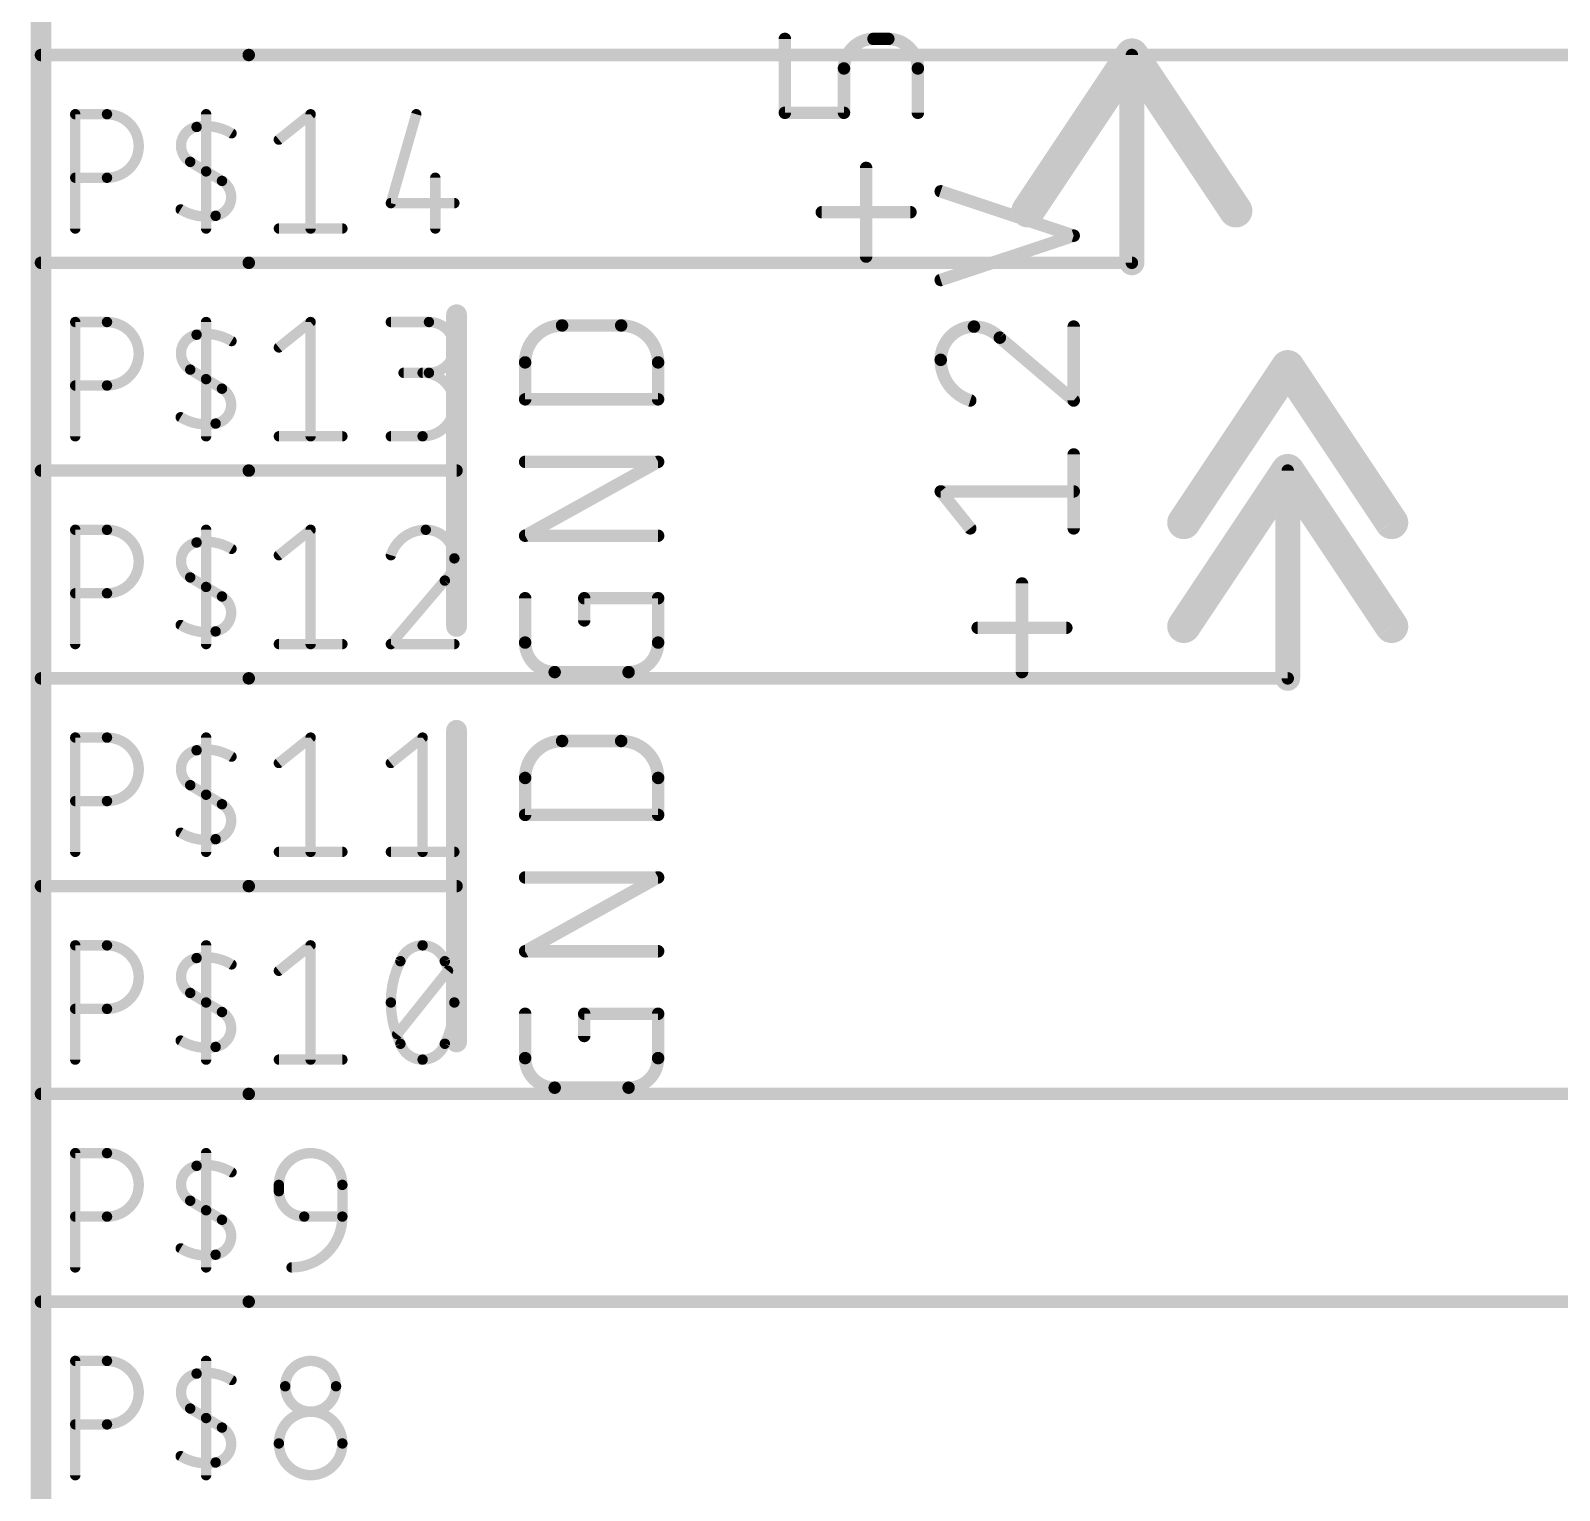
# Model space of a CAD drawing. Extents: x -177 to 163, y -159 to 163.
# Drawn here: x 36.7 to 55.39, y -32.79 to -14.94 of the extents above; entities that cross this region are included whole.
import ezdxf

# ---------------------------------------------------------------- set-up
doc = ezdxf.new("R2010")
doc.units = 0
for name, color, linetype in [('91', 122, 'CONTINUOUS'), ('94', 12, 'CONTINUOUS'), ('95', 251, 'CONTINUOUS'), ('96', 251, 'CONTINUOUS')]:
    doc.layers.add(name, color=color, linetype=linetype)

msp = doc.modelspace()

# ---------------------------------------------------------------- linework, layer by layer
at = {"layer": '91', "const_width": 0.1524}
for points in [[(66.04, -15.24), (39.37, -15.24)], [(39.37, -17.78), (50.165, -17.78)], [(39.37, -22.86), (52.07, -22.86)], [(110.49, -27.94), (39.37, -27.94)], [(39.37, -30.48), (112.395, -30.48)]]:
    msp.add_lwpolyline(points, dxfattribs=at)
at = {"layer": '91', "const_width": 0.0762}
for points in [[(39.37, -15.2019, 1), (39.37, -15.2781)], [(39.37, -17.7419, 1), (39.37, -17.8181)], [(50.165, -17.8181, 1), (50.165, -17.7419)], [(39.37, -22.8219, 1), (39.37, -22.8981)], [(52.07, -22.8981, 1), (52.07, -22.8219)], [(39.37, -27.9019, 1), (39.37, -27.9781)], [(39.37, -30.4419, 1), (39.37, -30.5181)]]:
    msp.add_lwpolyline(points, format="xyb", dxfattribs=at)
at = {"layer": '94'}
for points, const_width in [([(36.83, -57.15), (36.83, -3.81)], 0.254), ([(50.165, -15.24), (48.895, -17.145)], 0.4064), ([(51.435, -17.145), (50.165, -15.24)], 0.4064), ([(50.165, -17.78), (50.165, -15.24)], 0.3048), ([(39.37, -15.24), (36.83, -15.24)], 0.1524), ([(50.165, -17.78), (50.165, -15.24)], 0.1524), ([(39.37, -17.78), (36.83, -17.78)], 0.1524), ([(41.91, -22.225), (41.91, -18.415)], 0.254), ([(52.07, -19.05), (50.8, -20.955)], 0.4064), ([(53.34, -20.955), (52.07, -19.05)], 0.4064), ([(52.07, -20.32), (50.8, -22.225)], 0.4064), ([(53.34, -22.225), (52.07, -20.32)], 0.4064), ([(52.07, -22.86), (52.07, -20.32)], 0.3048), ([(39.37, -20.32), (36.83, -20.32)], 0.1524), ([(39.37, -20.32), (41.91, -20.32)], 0.1524), ([(52.07, -22.86), (52.07, -20.32)], 0.1524), ([(39.37, -22.86), (36.83, -22.86)], 0.1524), ([(41.91, -27.305), (41.91, -23.495)], 0.254), ([(39.37, -25.4), (36.83, -25.4)], 0.1524), ([(39.37, -25.4), (41.91, -25.4)], 0.1524), ([(39.37, -27.94), (36.83, -27.94)], 0.1524), ([(39.37, -30.48), (36.83, -30.48)], 0.1524)]:
    msp.add_lwpolyline(points, dxfattribs=dict(at, const_width=const_width))
for points, const_width in [([(50.2495, -15.1836, 1), (50.0805, -15.2964)], 0.2032), ([(50.2495, -15.2964, 1), (50.0805, -15.1836)], 0.2032), ([(50.2412, -15.24, 1), (50.0888, -15.24)], 0.1524), ([(36.83, -15.2019, 1), (36.83, -15.2781)], 0.0762), ([(39.37, -15.2781, 1), (39.37, -15.2019)], 0.0762), ([(50.2031, -15.24, 1), (50.1269, -15.24)], 0.0762), ([(48.8105, -17.0886, 1), (48.9795, -17.2014)], 0.2032), ([(51.3505, -17.2014, 1), (51.5195, -17.0886)], 0.2032), ([(36.83, -17.7419, 1), (36.83, -17.8181)], 0.0762), ([(39.37, -17.8181, 1), (39.37, -17.7419)], 0.0762), ([(50.0888, -17.78, 1), (50.2412, -17.78)], 0.1524), ([(50.1269, -17.78, 1), (50.2031, -17.78)], 0.0762), ([(41.9735, -18.415, 1), (41.8465, -18.415)], 0.127), ([(52.1545, -18.9936, 1), (51.9855, -19.1064)], 0.2032), ([(52.1545, -19.1064, 1), (51.9855, -18.9936)], 0.2032), ([(52.1545, -20.2636, 1), (51.9855, -20.3764)], 0.2032), ([(52.1545, -20.3764, 1), (51.9855, -20.2636)], 0.2032), ([(52.1462, -20.32, 1), (51.9938, -20.32)], 0.1524), ([(36.83, -20.2819, 1), (36.83, -20.3581)], 0.0762), ([(39.37, -20.2819, 1), (39.37, -20.3581)], 0.0762), ([(39.37, -20.3581, 1), (39.37, -20.2819)], 0.0762), ([(41.91, -20.3581, 1), (41.91, -20.2819)], 0.0762), ([(52.1081, -20.32, 1), (52.0319, -20.32)], 0.0762), ([(50.7155, -20.8986, 1), (50.8845, -21.0114)], 0.2032), ([(53.2555, -21.0114, 1), (53.4245, -20.8986)], 0.2032), ([(41.8465, -22.225, 1), (41.9735, -22.225)], 0.127), ([(50.7155, -22.1686, 1), (50.8845, -22.2814)], 0.2032), ([(53.2555, -22.2814, 1), (53.4245, -22.1686)], 0.2032), ([(36.83, -22.8219, 1), (36.83, -22.8981)], 0.0762), ([(39.37, -22.8981, 1), (39.37, -22.8219)], 0.0762), ([(51.9938, -22.86, 1), (52.1462, -22.86)], 0.1524), ([(52.0319, -22.86, 1), (52.1081, -22.86)], 0.0762), ([(41.9735, -23.495, 1), (41.8465, -23.495)], 0.127), ([(36.83, -25.3619, 1), (36.83, -25.4381)], 0.0762), ([(39.37, -25.3619, 1), (39.37, -25.4381)], 0.0762), ([(39.37, -25.4381, 1), (39.37, -25.3619)], 0.0762), ([(41.91, -25.4381, 1), (41.91, -25.3619)], 0.0762), ([(41.8465, -27.305, 1), (41.9735, -27.305)], 0.127), ([(36.83, -27.9019, 1), (36.83, -27.9781)], 0.0762), ([(39.37, -27.9781, 1), (39.37, -27.9019)], 0.0762), ([(36.83, -30.4419, 1), (36.83, -30.5181)], 0.0762), ([(39.37, -30.5181, 1), (39.37, -30.4419)], 0.0762)]:
    msp.add_lwpolyline(points, format="xyb", dxfattribs=dict(at, const_width=const_width))
at = {"layer": '95'}
for points, const_width in [([(37.2809, -15.9639, 1), (37.2173, -15.9639)], 0.0635), ([(37.2491, -15.9322, 1), (37.2491, -15.9957)], 0.0635), ([(37.6372, -16.74, 1), (37.6372, -15.9639)], 0.127), ([(37.6372, -15.9322, 1), (37.6372, -15.9957)], 0.0635), ([(37.6372, -15.9957, 1), (37.6372, -15.9322)], 0.0635), ([(38.7322, -16.1191, 0.6917), (38.6546, -16.546)], 0.127), ([(39.1591, -16.1967, 0.1823), (38.7322, -16.1191)], 0.127), ([(38.7265, -16.0879, 1), (38.7379, -16.1504)], 0.0635), ([(38.7379, -16.1504, 1), (38.7265, -16.0879)], 0.0635), ([(38.8804, -15.9639, 1), (38.8169, -15.9639)], 0.0635), ([(40.158, -15.9639, 1), (40.0945, -15.9639)], 0.0635), ([(40.1461, -15.9887, 1), (40.1064, -15.9391)], 0.0635), ([(41.448, -15.9726, 1), (41.3869, -15.9552)], 0.0635), ([(39.1427, -16.224, 1), (39.1754, -16.1695)], 0.0635), ([(39.7183, -16.2496, 1), (39.758, -16.2991)], 0.0635), ([(38.6709, -16.5188, 1), (38.6383, -16.5732)], 0.0635), ([(38.6383, -16.5732, 1), (38.6709, -16.5188)], 0.0635), ([(38.865, -16.6352, 1), (38.8323, -16.6896)], 0.0635), ([(38.8323, -16.6896, 1), (38.865, -16.6352)], 0.0635), ([(37.2491, -16.7083, 1), (37.2491, -16.7718)], 0.0635), ([(37.6372, -16.7083, 1), (37.6372, -16.7718)], 0.0635), ([(37.6372, -16.7718, 1), (37.6372, -16.7083)], 0.0635), ([(38.965, -17.2057, 0.6917), (39.0427, -16.7788)], 0.127), ([(39.059, -16.7516, 1), (39.0263, -16.806)], 0.0635), ([(39.0263, -16.806, 1), (39.059, -16.7516)], 0.0635), ([(41.6821, -16.74, 1), (41.6185, -16.74)], 0.0635), ([(41.107, -17.0187, 1), (41.107, -17.0822)], 0.0635), ([(41.8831, -17.0822, 1), (41.8831, -17.0187)], 0.0635), ([(38.5545, -17.1008, 1), (38.5219, -17.1553)], 0.0635), ([(38.5382, -17.1281, 0.1823), (38.965, -17.2057)], 0.127), ([(38.9593, -17.1744, 1), (38.9708, -17.2369)], 0.0635), ([(38.9708, -17.2369, 1), (38.9593, -17.1744)], 0.0635), ([(41.0765, -17.0417, 1), (41.1376, -17.0592)], 0.0635), ([(37.2173, -17.3609, 1), (37.2809, -17.3609)], 0.0635), ([(38.8169, -17.3609, 1), (38.8804, -17.3609)], 0.0635), ([(39.7382, -17.3292, 1), (39.7382, -17.3926)], 0.0635), ([(40.0945, -17.3609, 1), (40.158, -17.3609)], 0.0635), ([(40.5143, -17.3926, 1), (40.5143, -17.3292)], 0.0635), ([(41.6185, -17.3609, 1), (41.6821, -17.3609)], 0.0635), ([(37.2809, -18.5039, 1), (37.2173, -18.5039)], 0.0635), ([(37.2491, -18.4722, 1), (37.2491, -18.5357)], 0.0635), ([(37.6372, -19.28, 1), (37.6372, -18.5039)], 0.127), ([(37.6372, -18.4722, 1), (37.6372, -18.5357)], 0.0635), ([(37.6372, -18.5357, 1), (37.6372, -18.4722)], 0.0635), ([(38.8804, -18.5039, 1), (38.8169, -18.5039)], 0.0635), ([(40.158, -18.5039, 1), (40.0945, -18.5039)], 0.0635), ([(40.1461, -18.5287, 1), (40.1064, -18.4791)], 0.0635), ([(41.107, -18.4722, 1), (41.107, -18.5357)], 0.0635), ([(41.5727, -19.1248, 1), (41.5727, -18.5039)], 0.127), ([(41.5727, -18.4722, 1), (41.5727, -18.5357)], 0.0635), ([(41.5727, -18.5357, 1), (41.5727, -18.4722)], 0.0635), ([(38.7322, -18.6591, 0.6917), (38.6546, -19.086)], 0.127), ([(39.1591, -18.7367, 0.1823), (38.7322, -18.6591)], 0.127), ([(38.7265, -18.6279, 1), (38.7379, -18.6904)], 0.0635), ([(38.7379, -18.6904, 1), (38.7265, -18.6279)], 0.0635), ([(39.1427, -18.764, 1), (39.1754, -18.7095)], 0.0635), ([(39.7183, -18.7896, 1), (39.758, -18.8391)], 0.0635), ([(38.6709, -19.0588, 1), (38.6383, -19.1132)], 0.0635), ([(38.6383, -19.1132, 1), (38.6709, -19.0588)], 0.0635), ([(41.2622, -19.093, 1), (41.2622, -19.1565)], 0.0635), ([(41.4951, -19.093, 1), (41.4951, -19.1565)], 0.0635), ([(41.4951, -19.9009, 1), (41.4951, -19.1248)], 0.127), ([(41.5727, -19.093, 1), (41.5727, -19.1565)], 0.0635), ([(41.5727, -19.1565, 1), (41.5727, -19.093)], 0.0635), ([(37.2491, -19.2483, 1), (37.2491, -19.3118)], 0.0635), ([(37.6372, -19.2483, 1), (37.6372, -19.3118)], 0.0635), ([(37.6372, -19.3118, 1), (37.6372, -19.2483)], 0.0635), ([(38.865, -19.1752, 1), (38.8323, -19.2296)], 0.0635), ([(38.8323, -19.2296, 1), (38.865, -19.1752)], 0.0635), ([(38.965, -19.7457, 0.6917), (39.0427, -19.3188)], 0.127), ([(39.059, -19.2916, 1), (39.0263, -19.346)], 0.0635), ([(39.0263, -19.346, 1), (39.059, -19.2916)], 0.0635), ([(38.5545, -19.6408, 1), (38.5219, -19.6953)], 0.0635), ([(38.5382, -19.6681, 0.1823), (38.965, -19.7457)], 0.127), ([(38.9593, -19.7144, 1), (38.9708, -19.7769)], 0.0635), ([(38.9708, -19.7769, 1), (38.9593, -19.7144)], 0.0635), ([(37.2173, -19.9009, 1), (37.2809, -19.9009)], 0.0635), ([(38.8169, -19.9009, 1), (38.8804, -19.9009)], 0.0635), ([(39.7382, -19.8692, 1), (39.7382, -19.9326)], 0.0635), ([(40.0945, -19.9009, 1), (40.158, -19.9009)], 0.0635), ([(40.5143, -19.9326, 1), (40.5143, -19.8692)], 0.0635), ([(41.107, -19.8692, 1), (41.107, -19.9326)], 0.0635), ([(41.4951, -19.8692, 1), (41.4951, -19.9326)], 0.0635), ([(41.4951, -19.9326, 1), (41.4951, -19.8692)], 0.0635), ([(37.2809, -21.0439, 1), (37.2173, -21.0439)], 0.0635), ([(37.2491, -21.0122, 1), (37.2491, -21.0756)], 0.0635), ([(37.6372, -21.82, 1), (37.6372, -21.0439)], 0.127), ([(37.6372, -21.0122, 1), (37.6372, -21.0756)], 0.0635), ([(37.6372, -21.0756, 1), (37.6372, -21.0122)], 0.0635), ([(38.8804, -21.0439, 1), (38.8169, -21.0439)], 0.0635), ([(40.158, -21.0439, 1), (40.0945, -21.0439)], 0.0635), ([(40.1461, -21.0687, 1), (40.1064, -21.0191)], 0.0635), ([(41.5339, -21.0439, 0.3252), (41.107, -21.3543)], 0.127), ([(41.8831, -21.3932, 0.4142), (41.5339, -21.0439)], 0.127), ([(41.5339, -21.0122, 1), (41.5339, -21.0756)], 0.0635), ([(41.5339, -21.0756, 1), (41.5339, -21.0122)], 0.0635), ([(38.7322, -21.1991, 0.6917), (38.6546, -21.626)], 0.127), ([(39.1591, -21.2767, 0.1823), (38.7322, -21.1991)], 0.127), ([(38.7265, -21.1679, 1), (38.7379, -21.2304)], 0.0635), ([(38.7379, -21.2304, 1), (38.7265, -21.1679)], 0.0635), ([(39.1427, -21.304, 1), (39.1754, -21.2495)], 0.0635), ([(39.7183, -21.3296, 1), (39.758, -21.3791)], 0.0635), ([(41.0768, -21.3446, 1), (41.1372, -21.3641)], 0.0635), ([(41.7667, -21.6648, 0.2053), (41.8831, -21.3932)], 0.127), ([(41.9149, -21.3931, 1), (41.8514, -21.3932)], 0.0635), ([(41.8514, -21.3932, 1), (41.9149, -21.3932)], 0.0635), ([(38.6709, -21.5988, 1), (38.6383, -21.6532)], 0.0635), ([(38.6383, -21.6532, 1), (38.6709, -21.5988)], 0.0635), ([(41.7448, -21.6418, 1), (41.7886, -21.6878)], 0.0635), ([(41.7909, -21.6854, 1), (41.7425, -21.6442)], 0.0635), ([(37.2491, -21.7883, 1), (37.2491, -21.8518)], 0.0635), ([(37.6372, -21.7883, 1), (37.6372, -21.8518)], 0.0635), ([(37.6372, -21.8518, 1), (37.6372, -21.7883)], 0.0635), ([(38.865, -21.7152, 1), (38.8323, -21.7696)], 0.0635), ([(38.8323, -21.7696, 1), (38.865, -21.7152)], 0.0635), ([(38.965, -22.2857, 0.6917), (39.0427, -21.8588)], 0.127), ([(39.059, -21.8316, 1), (39.0263, -21.886)], 0.0635), ([(39.0263, -21.886, 1), (39.059, -21.8316)], 0.0635), ([(38.5545, -22.1808, 1), (38.5219, -22.2353)], 0.0635), ([(38.5382, -22.2081, 0.1823), (38.965, -22.2857)], 0.127), ([(38.9593, -22.2544, 1), (38.9708, -22.3169)], 0.0635), ([(38.9708, -22.3169, 1), (38.9593, -22.2544)], 0.0635), ([(37.2173, -22.4409, 1), (37.2809, -22.4409)], 0.0635), ([(38.8169, -22.4409, 1), (38.8804, -22.4409)], 0.0635), ([(39.7382, -22.4092, 1), (39.7382, -22.4727)], 0.0635), ([(40.0945, -22.4409, 1), (40.158, -22.4409)], 0.0635), ([(40.5143, -22.4727, 1), (40.5143, -22.4092)], 0.0635), ([(41.107, -22.4092, 1), (41.107, -22.4727)], 0.0635), ([(41.0828, -22.4203, 1), (41.1312, -22.4615)], 0.0635), ([(41.8831, -22.4727, 1), (41.8831, -22.4092)], 0.0635), ([(37.2809, -23.5839, 1), (37.2173, -23.5839)], 0.0635), ([(37.2491, -23.5522, 1), (37.2491, -23.6156)], 0.0635), ([(37.6372, -24.36, 1), (37.6372, -23.5839)], 0.127), ([(37.6372, -23.5522, 1), (37.6372, -23.6156)], 0.0635), ([(37.6372, -23.6156, 1), (37.6372, -23.5522)], 0.0635), ([(38.8804, -23.5839, 1), (38.8169, -23.5839)], 0.0635), ([(40.158, -23.5839, 1), (40.0945, -23.5839)], 0.0635), ([(40.1461, -23.6087, 1), (40.1064, -23.5591)], 0.0635), ([(41.5268, -23.5839, 1), (41.4633, -23.5839)], 0.0635), ([(41.5149, -23.6087, 1), (41.4752, -23.5591)], 0.0635), ([(38.7322, -23.7391, 0.6917), (38.6546, -24.166)], 0.127), ([(39.1591, -23.8167, 0.1823), (38.7322, -23.7391)], 0.127), ([(38.7265, -23.7079, 1), (38.7379, -23.7704)], 0.0635), ([(38.7379, -23.7704, 1), (38.7265, -23.7079)], 0.0635), ([(39.1427, -23.844, 1), (39.1754, -23.7895)], 0.0635), ([(39.7183, -23.8696, 1), (39.758, -23.9191)], 0.0635), ([(41.0872, -23.8696, 1), (41.1269, -23.9191)], 0.0635), ([(38.6709, -24.1388, 1), (38.6383, -24.1932)], 0.0635), ([(38.6383, -24.1932, 1), (38.6709, -24.1388)], 0.0635), ([(38.865, -24.2552, 1), (38.8323, -24.3096)], 0.0635), ([(38.8323, -24.3096, 1), (38.865, -24.2552)], 0.0635), ([(37.2491, -24.3283, 1), (37.2491, -24.3918)], 0.0635), ([(37.6372, -24.3283, 1), (37.6372, -24.3918)], 0.0635), ([(37.6372, -24.3918, 1), (37.6372, -24.3283)], 0.0635), ([(38.965, -24.8257, 0.6917), (39.0427, -24.3988)], 0.127), ([(39.059, -24.3716, 1), (39.0263, -24.426)], 0.0635), ([(39.0263, -24.426, 1), (39.059, -24.3716)], 0.0635), ([(38.5545, -24.7208, 1), (38.5219, -24.7753)], 0.0635), ([(38.5382, -24.7481, 0.1823), (38.965, -24.8257)], 0.127), ([(38.9593, -24.7944, 1), (38.9708, -24.8569)], 0.0635), ([(38.9708, -24.8569, 1), (38.9593, -24.7944)], 0.0635), ([(37.2173, -24.9809, 1), (37.2809, -24.9809)], 0.0635), ([(38.8169, -24.9809, 1), (38.8804, -24.9809)], 0.0635), ([(39.7382, -24.9492, 1), (39.7382, -25.0127)], 0.0635), ([(40.0945, -24.9809, 1), (40.158, -24.9809)], 0.0635), ([(40.5143, -25.0127, 1), (40.5143, -24.9492)], 0.0635), ([(41.107, -24.9492, 1), (41.107, -25.0127)], 0.0635), ([(41.4633, -24.9809, 1), (41.5268, -24.9809)], 0.0635), ([(41.8831, -25.0127, 1), (41.8831, -24.9492)], 0.0635), ([(37.2809, -26.1239, 1), (37.2173, -26.1239)], 0.0635), ([(37.2491, -26.0922, 1), (37.2491, -26.1557)], 0.0635), ([(37.6372, -26.9, 1), (37.6372, -26.1239)], 0.127), ([(37.6372, -26.0922, 1), (37.6372, -26.1557)], 0.0635), ([(37.6372, -26.1557, 1), (37.6372, -26.0922)], 0.0635), ([(38.8804, -26.1239, 1), (38.8169, -26.1239)], 0.0635), ([(40.158, -26.1239, 1), (40.0945, -26.1239)], 0.0635), ([(40.1461, -26.1487, 1), (40.1064, -26.0991)], 0.0635), ([(41.4951, -26.1239, 0.3205), (41.2234, -26.3179)], 0.127), ([(41.7667, -26.3179, 0.3205), (41.4951, -26.1239)], 0.127), ([(41.4951, -26.0922, 1), (41.4951, -26.1556)], 0.0635), ([(41.4951, -26.1556, 1), (41.4951, -26.0922)], 0.0635), ([(38.7322, -26.2791, 0.6917), (38.6546, -26.706)], 0.127), ([(39.1591, -26.3567, 0.1823), (38.7322, -26.2791)], 0.127), ([(38.7265, -26.2479, 1), (38.7379, -26.3104)], 0.0635), ([(38.7379, -26.3104, 1), (38.7265, -26.2479)], 0.0635), ([(39.1427, -26.384, 1), (39.1754, -26.3295)], 0.0635), ([(41.2234, -26.3179, 0.1139), (41.107, -26.8224)], 0.127), ([(41.1934, -26.3076, 1), (41.2535, -26.3282)], 0.0635), ([(41.252, -26.3318, 1), (41.1949, -26.304)], 0.0635), ([(41.8831, -26.8224, 0.1139), (41.7667, -26.3179)], 0.127), ([(41.7953, -26.304, 1), (41.7382, -26.3318)], 0.0635), ([(41.7367, -26.3282, 1), (41.7967, -26.3076)], 0.0635), ([(39.7183, -26.4096, 1), (39.758, -26.4591)], 0.0635), ([(41.8303, -26.4542, 1), (41.7807, -26.4145)], 0.0635), ([(38.6709, -26.6788, 1), (38.6383, -26.7332)], 0.0635), ([(38.6383, -26.7332, 1), (38.6709, -26.6788)], 0.0635), ([(37.2491, -26.8683, 1), (37.2491, -26.9318)], 0.0635), ([(37.6372, -26.8683, 1), (37.6372, -26.9318)], 0.0635), ([(37.6372, -26.9318, 1), (37.6372, -26.8683)], 0.0635), ([(38.865, -26.7952, 1), (38.8323, -26.8496)], 0.0635), ([(38.8323, -26.8496, 1), (38.865, -26.7952)], 0.0635), ([(38.965, -27.3657, 0.6917), (39.0427, -26.9388)], 0.127), ([(39.059, -26.9116, 1), (39.0263, -26.966)], 0.0635), ([(39.0263, -26.966, 1), (39.059, -26.9116)], 0.0635), ([(41.107, -26.8224, 0.1139), (41.2234, -27.3269)], 0.127), ([(41.1388, -26.8224, 1), (41.0753, -26.8224)], 0.0635), ([(41.0753, -26.8224, 1), (41.1388, -26.8224)], 0.0635), ([(41.7667, -27.3269, 0.1139), (41.8831, -26.8224)], 0.127), ([(41.9149, -26.8224, 1), (41.8514, -26.8224)], 0.0635), ([(41.8514, -26.8224, 1), (41.9149, -26.8224)], 0.0635), ([(38.5545, -27.2608, 1), (38.5219, -27.3153)], 0.0635), ([(38.5382, -27.2881, 0.1823), (38.965, -27.3657)], 0.127), ([(41.1598, -27.1906, 1), (41.2094, -27.2303)], 0.0635), ([(41.2234, -27.3269, 0.3205), (41.4951, -27.5209)], 0.127), ([(41.2535, -27.3166, 1), (41.1934, -27.3372)], 0.0635), ([(41.1949, -27.3408, 1), (41.252, -27.313)], 0.0635), ([(41.4951, -27.5209, 0.3205), (41.7667, -27.3269)], 0.127), ([(41.7382, -27.313, 1), (41.7953, -27.3408)], 0.0635), ([(41.7968, -27.3372, 1), (41.7367, -27.3166)], 0.0635), ([(38.9593, -27.3344, 1), (38.9708, -27.3969)], 0.0635), ([(38.9708, -27.3969, 1), (38.9593, -27.3344)], 0.0635), ([(39.7382, -27.4892, 1), (39.7382, -27.5526)], 0.0635), ([(40.5143, -27.5526, 1), (40.5143, -27.4892)], 0.0635), ([(41.4951, -27.4892, 1), (41.4951, -27.5526)], 0.0635), ([(41.4951, -27.5526, 1), (41.4951, -27.4892)], 0.0635), ([(37.2173, -27.5209, 1), (37.2809, -27.5209)], 0.0635), ([(38.8169, -27.5209, 1), (38.8804, -27.5209)], 0.0635), ([(40.0945, -27.5209, 1), (40.158, -27.5209)], 0.0635), ([(37.2809, -28.6639, 1), (37.2173, -28.6639)], 0.0635), ([(37.2491, -28.6322, 1), (37.2491, -28.6957)], 0.0635), ([(37.6372, -29.44, 1), (37.6372, -28.6639)], 0.127), ([(37.6372, -28.6322, 1), (37.6372, -28.6957)], 0.0635), ([(37.6372, -28.6957, 1), (37.6372, -28.6322)], 0.0635), ([(38.7322, -28.8191, 0.6917), (38.6546, -29.246)], 0.127), ([(39.1591, -28.8967, 0.1823), (38.7322, -28.8191)], 0.127), ([(38.7265, -28.7879, 1), (38.7379, -28.8504)], 0.0635), ([(38.7379, -28.8504, 1), (38.7265, -28.7879)], 0.0635), ([(38.8804, -28.6639, 1), (38.8169, -28.6639)], 0.0635), ([(40.5143, -29.052, 1), (39.7382, -29.052)], 0.127), ([(39.1427, -28.924, 1), (39.1754, -28.8695)], 0.0635), ([(39.7699, -29.052, 1), (39.7064, -29.052)], 0.0635), ([(39.7064, -29.052, 1), (39.7699, -29.052)], 0.0635), ([(39.7699, -29.1296, 1), (39.7064, -29.1296)], 0.0635), ([(39.7064, -29.1296, 1), (39.7699, -29.1296)], 0.0635), ([(39.7382, -29.1296, 0.4142), (40.0486, -29.44)], 0.127), ([(40.546, -29.052, 1), (40.4825, -29.052)], 0.0635), ([(40.4825, -29.052, 1), (40.546, -29.052)], 0.0635), ([(38.6709, -29.2188, 1), (38.6383, -29.2732)], 0.0635), ([(38.6383, -29.2732, 1), (38.6709, -29.2188)], 0.0635), ([(38.865, -29.3352, 1), (38.8323, -29.3896)], 0.0635), ([(38.8323, -29.3896, 1), (38.865, -29.3352)], 0.0635), ([(37.2491, -29.4083, 1), (37.2491, -29.4718)], 0.0635), ([(37.6372, -29.4083, 1), (37.6372, -29.4718)], 0.0635), ([(37.6372, -29.4718, 1), (37.6372, -29.4083)], 0.0635), ([(38.965, -29.9057, 0.6917), (39.0427, -29.4788)], 0.127), ([(39.059, -29.4516, 1), (39.0263, -29.506)], 0.0635), ([(39.0263, -29.506, 1), (39.059, -29.4516)], 0.0635), ([(39.8934, -30.0609, 0.4142), (40.5143, -29.44)], 0.127), ([(40.0486, -29.4083, 1), (40.0486, -29.4718)], 0.0635), ([(40.0486, -29.4718, 1), (40.0486, -29.4083)], 0.0635), ([(40.546, -29.44, 1), (40.4825, -29.44)], 0.0635), ([(40.4825, -29.44, 1), (40.546, -29.44)], 0.0635), ([(40.5143, -29.4718, 1), (40.5143, -29.4083)], 0.0635), ([(38.5545, -29.8008, 1), (38.5219, -29.8553)], 0.0635), ([(38.5382, -29.8281, 0.1823), (38.965, -29.9057)], 0.127), ([(38.9593, -29.8744, 1), (38.9708, -29.9369)], 0.0635), ([(38.9708, -29.9369, 1), (38.9593, -29.8744)], 0.0635), ([(37.2173, -30.0609, 1), (37.2809, -30.0609)], 0.0635), ([(38.8169, -30.0609, 1), (38.8804, -30.0609)], 0.0635), ([(39.8934, -30.0292, 1), (39.8934, -30.0926)], 0.0635), ([(37.2809, -31.2039, 1), (37.2173, -31.2039)], 0.0635), ([(37.2491, -31.1722, 1), (37.2491, -31.2356)], 0.0635), ([(37.6372, -31.98, 1), (37.6372, -31.2039)], 0.127), ([(37.6372, -31.1722, 1), (37.6372, -31.2356)], 0.0635), ([(37.6372, -31.2356, 1), (37.6372, -31.1722)], 0.0635), ([(38.8804, -31.2039, 1), (38.8169, -31.2039)], 0.0635), ([(40.4367, -31.5143, 1), (39.8158, -31.5143)], 0.127), ([(38.7322, -31.3591, 0.6917), (38.6546, -31.786)], 0.127), ([(39.1591, -31.4367, 0.1823), (38.7322, -31.3591)], 0.127), ([(38.7265, -31.3279, 1), (38.7379, -31.3904)], 0.0635), ([(38.7379, -31.3904, 1), (38.7265, -31.3279)], 0.0635), ([(39.1427, -31.464, 1), (39.1754, -31.4095)], 0.0635), ([(39.8475, -31.5143, 1), (39.784, -31.5143)], 0.0635), ([(39.784, -31.5143, 1), (39.8475, -31.5143)], 0.0635), ([(39.8158, -31.5143, 1), (40.4367, -31.5143)], 0.127), ([(40.4684, -31.5143, 1), (40.4049, -31.5143)], 0.0635), ([(40.4049, -31.5143, 1), (40.4684, -31.5143)], 0.0635), ([(38.6709, -31.7588, 1), (38.6383, -31.8132)], 0.0635), ([(38.6383, -31.8132, 1), (38.6709, -31.7588)], 0.0635), ([(40.5143, -32.2128, 1), (39.7382, -32.2128)], 0.127), ([(37.2491, -31.9483, 1), (37.2491, -32.0118)], 0.0635), ([(37.6372, -31.9483, 1), (37.6372, -32.0118)], 0.0635), ([(37.6372, -32.0118, 1), (37.6372, -31.9483)], 0.0635), ([(38.865, -31.8752, 1), (38.8323, -31.9296)], 0.0635), ([(38.8323, -31.9296, 1), (38.865, -31.8752)], 0.0635), ([(38.965, -32.4457, 0.6917), (39.0427, -32.0188)], 0.127), ([(39.059, -31.9916, 1), (39.0263, -32.046)], 0.0635), ([(39.0263, -32.046, 1), (39.059, -31.9916)], 0.0635), ([(38.5545, -32.3408, 1), (38.5219, -32.3953)], 0.0635), ([(38.5382, -32.3681, 0.1823), (38.965, -32.4457)], 0.127), ([(39.7699, -32.2128, 1), (39.7064, -32.2128)], 0.0635), ([(39.7064, -32.2128, 1), (39.7699, -32.2128)], 0.0635), ([(39.7382, -32.2128, 1), (40.5143, -32.2128)], 0.127), ([(40.546, -32.2128, 1), (40.4825, -32.2128)], 0.0635), ([(40.4825, -32.2128, 1), (40.546, -32.2128)], 0.0635), ([(38.9593, -32.4144, 1), (38.9708, -32.4769)], 0.0635), ([(38.9708, -32.4769, 1), (38.9593, -32.4144)], 0.0635), ([(37.2173, -32.6009, 1), (37.2809, -32.6009)], 0.0635), ([(38.8169, -32.6009, 1), (38.8804, -32.6009)], 0.0635)]:
    msp.add_lwpolyline(points, format="xyb", dxfattribs=dict(at, const_width=const_width))
at = {"layer": '95', "const_width": 0.127}
for points in [[(37.2491, -17.3609), (37.2491, -15.9639)], [(37.2491, -15.9639), (37.6372, -15.9639)], [(38.8486, -17.3609), (38.8486, -15.9639)], [(39.7382, -16.2743), (40.1262, -15.9639)], [(40.1262, -15.9639), (40.1262, -17.3609)], [(41.4175, -15.9639), (41.107, -17.0505)], [(38.8486, -16.6624), (38.6546, -16.546)], [(38.8486, -16.6624), (39.0427, -16.7788)], [(37.6372, -16.74), (37.2491, -16.74)], [(41.6503, -16.74), (41.6503, -17.3609)], [(41.107, -17.0505), (41.8831, -17.0505)], [(39.7382, -17.3609), (40.5143, -17.3609)], [(37.2491, -19.9009), (37.2491, -18.5039)], [(37.2491, -18.5039), (37.6372, -18.5039)], [(38.8486, -19.9009), (38.8486, -18.5039)], [(39.7382, -18.8143), (40.1262, -18.5039)], [(40.1262, -18.5039), (40.1262, -19.9009)], [(41.107, -18.5039), (41.5727, -18.5039)], [(38.8486, -19.2024), (38.6546, -19.086)], [(41.5727, -19.1248), (41.2622, -19.1248)], [(37.6372, -19.28), (37.2491, -19.28)], [(38.8486, -19.2024), (39.0427, -19.3188)], [(39.7382, -19.9009), (40.5143, -19.9009)], [(41.107, -19.9009), (41.4951, -19.9009)], [(37.2491, -22.4409), (37.2491, -21.0439)], [(37.2491, -21.0439), (37.6372, -21.0439)], [(38.8486, -22.4409), (38.8486, -21.0439)], [(39.7382, -21.3543), (40.1262, -21.0439)], [(40.1262, -21.0439), (40.1262, -22.4409)], [(38.8486, -21.7424), (38.6546, -21.626)], [(41.7667, -21.6648), (41.107, -22.4409)], [(37.6372, -21.82), (37.2491, -21.82)], [(38.8486, -21.7424), (39.0427, -21.8588)], [(39.7382, -22.4409), (40.5143, -22.4409)], [(41.107, -22.4409), (41.8831, -22.4409)], [(37.2491, -24.9809), (37.2491, -23.5839)], [(37.2491, -23.5839), (37.6372, -23.5839)], [(38.8486, -24.9809), (38.8486, -23.5839)], [(39.7382, -23.8943), (40.1262, -23.5839)], [(40.1262, -23.5839), (40.1262, -24.9809)], [(41.107, -23.8943), (41.4951, -23.5839)], [(41.4951, -23.5839), (41.4951, -24.9809)], [(38.8486, -24.2824), (38.6546, -24.166)], [(38.8486, -24.2824), (39.0427, -24.3988)], [(37.6372, -24.36), (37.2491, -24.36)], [(39.7382, -24.9809), (40.5143, -24.9809)], [(41.107, -24.9809), (41.8831, -24.9809)], [(37.2491, -27.5209), (37.2491, -26.1239)], [(37.2491, -26.1239), (37.6372, -26.1239)], [(38.8486, -27.5209), (38.8486, -26.1239)], [(39.7382, -26.4343), (40.1262, -26.1239)], [(40.1262, -26.1239), (40.1262, -27.5209)], [(41.1846, -27.2105), (41.8055, -26.4343)], [(38.8486, -26.8224), (38.6546, -26.706)], [(37.6372, -26.9), (37.2491, -26.9)], [(38.8486, -26.8224), (39.0427, -26.9388)], [(39.7382, -27.5209), (40.5143, -27.5209)], [(37.2491, -30.0609), (37.2491, -28.6639)], [(37.2491, -28.6639), (37.6372, -28.6639)], [(38.8486, -30.0609), (38.8486, -28.6639)], [(39.7382, -29.1296), (39.7382, -29.052)], [(40.5143, -29.052), (40.5143, -29.44)], [(38.8486, -29.3624), (38.6546, -29.246)], [(38.8486, -29.3624), (39.0427, -29.4788)], [(37.6372, -29.44), (37.2491, -29.44)], [(40.5143, -29.44), (40.0486, -29.44)], [(37.2491, -32.6009), (37.2491, -31.2039)], [(37.2491, -31.2039), (37.6372, -31.2039)], [(38.8486, -32.6009), (38.8486, -31.2039)], [(38.8486, -31.9024), (38.6546, -31.786)], [(37.6372, -31.98), (37.2491, -31.98)], [(38.8486, -31.9024), (39.0427, -32.0188)]]:
    msp.add_lwpolyline(points, dxfattribs=at)
at = {"layer": '96', "const_width": 0.1524}
for points in [[(45.9232, -15.9462), (45.9232, -15.0431)], [(47.1876, -15.0431), (47.0069, -15.0431)], [(46.6457, -15.4043), (46.6457, -15.9462)], [(47.5488, -15.9462), (47.5488, -15.4043)], [(46.6457, -15.9462), (45.9232, -15.9462)], [(46.9166, -17.7038), (46.9166, -16.6201)], [(49.4538, -17.4484), (47.8282, -16.9065)], [(47.4585, -17.1619), (46.3748, -17.1619)], [(47.8282, -17.9902), (49.4538, -17.4484)], [(43.1998, -18.546), (43.9222, -18.546)], [(49.4538, -19.463), (49.4538, -18.5599)], [(48.5507, -18.6954), (49.4538, -19.463)], [(42.7482, -19.4491), (42.7482, -18.9976)], [(44.3738, -18.9976), (44.3738, -19.4491)], [(44.3738, -19.4491), (42.7482, -19.4491)], [(42.7482, -21.1165), (44.3738, -20.2134)], [(44.3738, -20.2134), (42.7482, -20.2134)], [(49.4538, -21.0262), (49.4538, -20.123)], [(48.1894, -21.0262), (47.8282, -20.5746)], [(47.8282, -20.5746), (49.4538, -20.5746)], [(44.3738, -21.1165), (42.7482, -21.1165)], [(48.8216, -22.7838), (48.8216, -21.7001)], [(42.7482, -22.4226), (42.7482, -21.8807)], [(43.4707, -22.1516), (43.4707, -21.8807)], [(43.4707, -21.8807), (44.3738, -21.8807)], [(44.3738, -21.8807), (44.3738, -22.4226)], [(49.3635, -22.2419), (48.2798, -22.2419)], [(44.0126, -22.7838), (43.1094, -22.7838)], [(43.1998, -23.626), (43.9222, -23.626)], [(42.7482, -24.5291), (42.7482, -24.0776)], [(44.3738, -24.0776), (44.3738, -24.5291)], [(44.3738, -24.5291), (42.7482, -24.5291)], [(42.7482, -26.1965), (44.3738, -25.2934)], [(44.3738, -25.2934), (42.7482, -25.2934)], [(44.3738, -26.1965), (42.7482, -26.1965)], [(42.7482, -27.5026), (42.7482, -26.9607)], [(43.4707, -27.2316), (43.4707, -26.9607)], [(43.4707, -26.9607), (44.3738, -26.9607)], [(44.3738, -26.9607), (44.3738, -27.5026)], [(44.0126, -27.8638), (43.1094, -27.8638)]]:
    msp.add_lwpolyline(points, dxfattribs=at)
at = {"layer": '96'}
for points, const_width in [([(45.9613, -15.0431, 1), (45.8851, -15.0431)], 0.0762), ([(47.0069, -15.0431, 0.4142), (46.6457, -15.4043)], 0.1524), ([(47.0069, -15.005, 1), (47.0069, -15.0812)], 0.0762), ([(47.0069, -15.0812, 1), (47.0069, -15.005)], 0.0762), ([(47.5488, -15.4043, 0.4142), (47.1876, -15.0431)], 0.1524), ([(47.1876, -15.005, 1), (47.1876, -15.0812)], 0.0762), ([(47.1876, -15.0812, 1), (47.1876, -15.005)], 0.0762), ([(46.6838, -15.4043, 1), (46.6076, -15.4043)], 0.0762), ([(46.6076, -15.4043, 1), (46.6838, -15.4043)], 0.0762), ([(47.5869, -15.4043, 1), (47.5107, -15.4043)], 0.0762), ([(47.5107, -15.4043, 1), (47.5869, -15.4043)], 0.0762), ([(45.9232, -15.9081, 1), (45.9232, -15.9843)], 0.0762), ([(46.6457, -15.9843, 1), (46.6457, -15.9081)], 0.0762), ([(45.8851, -15.9462, 1), (45.9613, -15.9462)], 0.0762), ([(46.6076, -15.9462, 1), (46.6838, -15.9462)], 0.0762), ([(47.5107, -15.9462, 1), (47.5869, -15.9462)], 0.0762), ([(46.9547, -16.6201, 1), (46.8785, -16.6201)], 0.0762), ([(47.8402, -16.8703, 1), (47.8162, -16.9426)], 0.0762), ([(46.3748, -17.1238, 1), (46.3748, -17.2)], 0.0762), ([(47.4585, -17.2, 1), (47.4585, -17.1238)], 0.0762), ([(49.4658, -17.4845, 1), (49.4418, -17.4122)], 0.0762), ([(49.4418, -17.4845, 1), (49.4658, -17.4122)], 0.0762), ([(46.8785, -17.7038, 1), (46.9547, -17.7038)], 0.0762), ([(47.8162, -17.9541, 1), (47.8402, -18.0264)], 0.0762), ([(43.1998, -18.546, 0.4142), (42.7482, -18.9976)], 0.1524), ([(43.1998, -18.5079, 1), (43.1998, -18.5841)], 0.0762), ([(43.1998, -18.5841, 1), (43.1998, -18.5079)], 0.0762), ([(44.3738, -18.9976, 0.4142), (43.9222, -18.546)], 0.1524), ([(43.9222, -18.5079, 1), (43.9222, -18.5841)], 0.0762), ([(43.9222, -18.5841, 1), (43.9222, -18.5079)], 0.0762), ([(48.2346, -18.5599, 0.4142), (47.8282, -18.9663)], 0.1524), ([(48.5507, -18.6954, 0.2053), (48.2346, -18.5599)], 0.1524), ([(48.2346, -18.5218, 1), (48.2346, -18.598)], 0.0762), ([(48.2346, -18.598, 1), (48.2346, -18.5218)], 0.0762), ([(49.4919, -18.5599, 1), (49.4157, -18.5599)], 0.0762), ([(48.5754, -18.6664, 1), (48.526, -18.7244)], 0.0762), ([(48.5231, -18.7217, 1), (48.5783, -18.6691)], 0.0762), ([(42.7863, -18.9976, 1), (42.7101, -18.9976)], 0.0762), ([(42.7101, -18.9976, 1), (42.7863, -18.9976)], 0.0762), ([(44.4119, -18.9976, 1), (44.3357, -18.9976)], 0.0762), ([(44.3357, -18.9976, 1), (44.4119, -18.9976)], 0.0762), ([(47.8282, -18.9663, 0.3252), (48.1894, -19.463)], 0.1524), ([(47.8663, -18.9663, 1), (47.7901, -18.9663)], 0.0762), ([(47.7901, -18.9663, 1), (47.8663, -18.9663)], 0.0762), ([(42.7482, -19.411, 1), (42.7482, -19.4872)], 0.0762), ([(42.7101, -19.4491, 1), (42.7863, -19.4491)], 0.0762), ([(44.3357, -19.4491, 1), (44.4119, -19.4491)], 0.0762), ([(44.3738, -19.4872, 1), (44.3738, -19.411)], 0.0762), ([(48.1777, -19.4993, 1), (48.2012, -19.4268)], 0.0762), ([(49.4157, -19.463, 1), (49.4919, -19.463)], 0.0762), ([(49.4291, -19.4921, 1), (49.4785, -19.434)], 0.0762), ([(42.7482, -20.1753, 1), (42.7482, -20.2515)], 0.0762), ([(44.3923, -20.2467, 1), (44.3553, -20.1801)], 0.0762), ([(44.3738, -20.2515, 1), (44.3738, -20.1753)], 0.0762), ([(49.4919, -20.123, 1), (49.4157, -20.123)], 0.0762), ([(47.858, -20.5508, 1), (47.7984, -20.5984)], 0.0762), ([(47.8282, -20.5365, 1), (47.8282, -20.6127)], 0.0762), ([(49.4538, -20.6127, 1), (49.4538, -20.5365)], 0.0762), ([(42.7482, -21.0784, 1), (42.7482, -21.1546)], 0.0762), ([(42.7297, -21.0832, 1), (42.7667, -21.1498)], 0.0762), ([(44.3738, -21.1546, 1), (44.3738, -21.0784)], 0.0762), ([(48.1597, -21.05, 1), (48.2192, -21.0024)], 0.0762), ([(49.4157, -21.0262, 1), (49.4919, -21.0262)], 0.0762), ([(48.8597, -21.7001, 1), (48.7835, -21.7001)], 0.0762), ([(42.7863, -21.8807, 1), (42.7101, -21.8807)], 0.0762), ([(43.5088, -21.8807, 1), (43.4326, -21.8807)], 0.0762), ([(43.4707, -21.8426, 1), (43.4707, -21.9188)], 0.0762), ([(44.4119, -21.8807, 1), (44.3357, -21.8807)], 0.0762), ([(44.3738, -21.9188, 1), (44.3738, -21.8426)], 0.0762), ([(43.4326, -22.1516, 1), (43.5088, -22.1516)], 0.0762), ([(48.2798, -22.2038, 1), (48.2798, -22.28)], 0.0762), ([(49.3635, -22.28, 1), (49.3635, -22.2038)], 0.0762), ([(42.7482, -22.4226, 0.4142), (43.1094, -22.7838)], 0.1524), ([(42.7863, -22.4226, 1), (42.7101, -22.4226)], 0.0762), ([(42.7101, -22.4226, 1), (42.7863, -22.4226)], 0.0762), ([(44.0126, -22.7838, 0.4142), (44.3738, -22.4226)], 0.1524), ([(44.4119, -22.4226, 1), (44.3357, -22.4226)], 0.0762), ([(44.3357, -22.4226, 1), (44.4119, -22.4226)], 0.0762), ([(43.1094, -22.7457, 1), (43.1094, -22.8219)], 0.0762), ([(43.1094, -22.8219, 1), (43.1094, -22.7457)], 0.0762), ([(44.0126, -22.7457, 1), (44.0126, -22.8219)], 0.0762), ([(44.0126, -22.8219, 1), (44.0126, -22.7457)], 0.0762), ([(48.7835, -22.7838, 1), (48.8597, -22.7838)], 0.0762), ([(43.1998, -23.626, 0.4142), (42.7482, -24.0776)], 0.1524), ([(43.1998, -23.5879, 1), (43.1998, -23.6641)], 0.0762), ([(43.1998, -23.6641, 1), (43.1998, -23.5879)], 0.0762), ([(44.3738, -24.0776, 0.4142), (43.9222, -23.626)], 0.1524), ([(43.9222, -23.5879, 1), (43.9222, -23.6641)], 0.0762), ([(43.9222, -23.6641, 1), (43.9222, -23.5879)], 0.0762), ([(42.7863, -24.0776, 1), (42.7101, -24.0776)], 0.0762), ([(42.7101, -24.0776, 1), (42.7863, -24.0776)], 0.0762), ([(44.4119, -24.0776, 1), (44.3357, -24.0776)], 0.0762), ([(44.3357, -24.0776, 1), (44.4119, -24.0776)], 0.0762), ([(42.7482, -24.491, 1), (42.7482, -24.5672)], 0.0762), ([(44.3738, -24.5672, 1), (44.3738, -24.491)], 0.0762), ([(42.7101, -24.5291, 1), (42.7863, -24.5291)], 0.0762), ([(44.3357, -24.5291, 1), (44.4119, -24.5291)], 0.0762), ([(42.7482, -25.2553, 1), (42.7482, -25.3315)], 0.0762), ([(44.3923, -25.3267, 1), (44.3553, -25.2601)], 0.0762), ([(44.3738, -25.3315, 1), (44.3738, -25.2553)], 0.0762), ([(42.7482, -26.1584, 1), (42.7482, -26.2346)], 0.0762), ([(42.7297, -26.1632, 1), (42.7667, -26.2298)], 0.0762), ([(44.3738, -26.2346, 1), (44.3738, -26.1584)], 0.0762), ([(42.7863, -26.9607, 1), (42.7101, -26.9607)], 0.0762), ([(43.5088, -26.9607, 1), (43.4326, -26.9607)], 0.0762), ([(43.4707, -26.9226, 1), (43.4707, -26.9988)], 0.0762), ([(44.4119, -26.9607, 1), (44.3357, -26.9607)], 0.0762), ([(44.3738, -26.9988, 1), (44.3738, -26.9226)], 0.0762), ([(43.4326, -27.2316, 1), (43.5088, -27.2316)], 0.0762), ([(42.7482, -27.5026, 0.4142), (43.1094, -27.8638)], 0.1524), ([(42.7863, -27.5026, 1), (42.7101, -27.5026)], 0.0762), ([(42.7101, -27.5026, 1), (42.7863, -27.5026)], 0.0762), ([(44.0126, -27.8638, 0.4142), (44.3738, -27.5026)], 0.1524), ([(44.4119, -27.5026, 1), (44.3357, -27.5026)], 0.0762), ([(44.3357, -27.5026, 1), (44.4119, -27.5026)], 0.0762), ([(43.1094, -27.8257, 1), (43.1094, -27.9019)], 0.0762), ([(43.1094, -27.9019, 1), (43.1094, -27.8257)], 0.0762), ([(44.0126, -27.8257, 1), (44.0126, -27.9019)], 0.0762), ([(44.0126, -27.9019, 1), (44.0126, -27.8257)], 0.0762)]:
    msp.add_lwpolyline(points, format="xyb", dxfattribs=dict(at, const_width=const_width))

doc.saveas('drawing.dxf')
